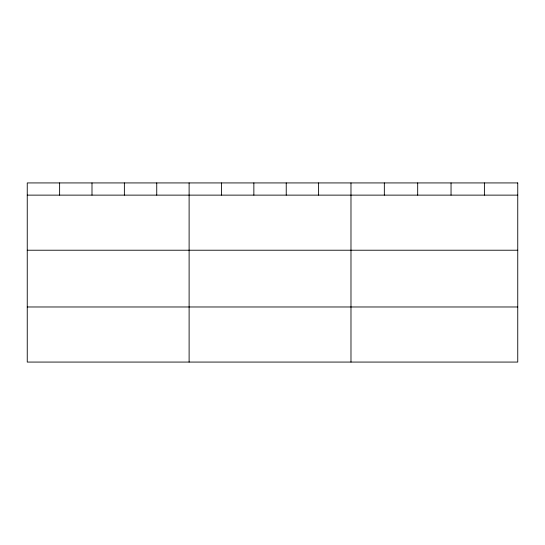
<?xml version="1.0" encoding="UTF-8"?>
<svg xmlns="http://www.w3.org/2000/svg" width="545" height="545" viewBox="0 0 545 545"><rect width="100%" height="100%" fill="white"/><g stroke="black" fill="none" stroke-linecap="round" stroke-linejoin="round"><path stroke-width="0.82" d="M27.25 195.13L517.75 195.13M27.25 250.223L517.75 250.223M27.25 306.978L517.75 306.978M484.396 182.929L484.396 195.13M451.042 182.929L451.042 195.13M417.688 182.929L417.688 195.13M384.334 182.929L384.334 195.13M350.98 182.929L350.98 362.071M318.607 182.929L318.607 195.13M286.234 182.929L286.234 195.13M253.861 182.929L253.861 195.13M221.488 182.929L221.488 195.13M189.115 182.929L189.115 362.071M156.742 182.929L156.742 195.13M124.369 182.929L124.369 195.13M91.996 182.929L91.996 195.13M59.623 182.929L59.623 195.13M517.75 182.929L27.25 182.929L27.25 362.071L517.75 362.071L517.75 182.929"/></g></svg>
